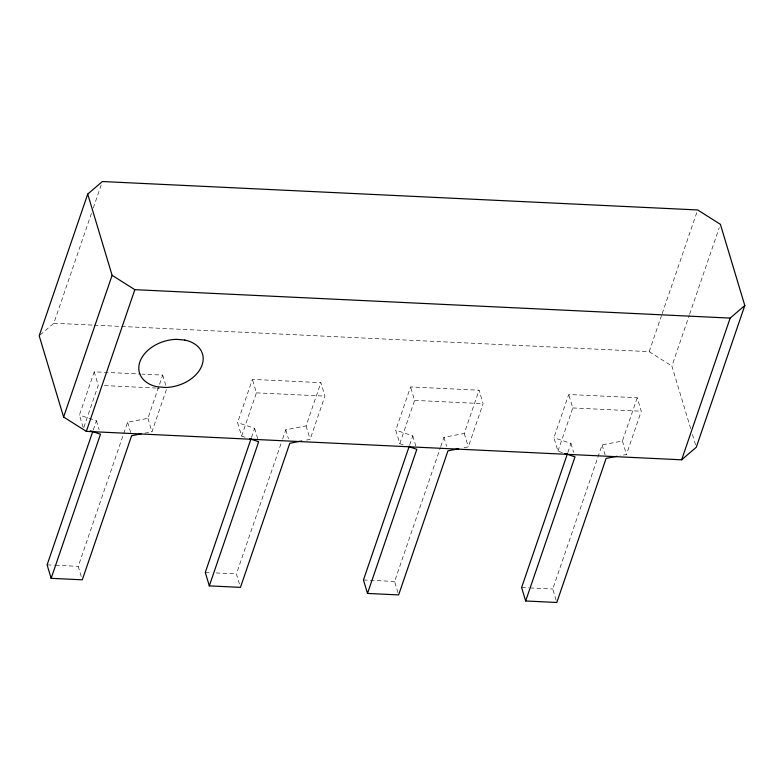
<?xml version="1.0" encoding="UTF-8"?>
<svg xmlns="http://www.w3.org/2000/svg" width="784" height="784" viewBox="0 0 784 784"><rect width="100%" height="100%" fill="white"/><g stroke="black" fill="none" stroke-linecap="round" stroke-linejoin="round"><path stroke-width="0.59" stroke-dasharray="3.92 2.94" d="M40.111 335.013L53.841 323.233L91.708 212.631M93.286 208.025L101.175 184.975M83.114 427.398L79.409 415.059L94.217 371.822L140.699 374.046M83.849 427.378L98.255 385.287L94.217 371.822M93.286 429.975L96.452 420.753L79.409 415.059M81.271 576.446L78.243 566.352L127.586 422.243L147.911 418.333L162.709 375.095L141.914 374.105M144.775 433.17L151.949 431.788L166.757 388.56M245.029 437.217L241.629 436.071L237.581 422.615L252.379 379.378L320.881 382.651L324.929 396.106L310.121 439.344L306.534 440.04M241.629 436.071L256.427 392.843L252.379 379.378M251.458 437.531L254.614 428.309L237.581 422.615M239.443 584.002L236.415 573.908L282.201 440.167M282.593 439.02L285.758 429.799L306.083 425.879L320.881 382.651M403.201 444.763L399.801 443.626L395.753 430.161L410.551 386.933L479.053 390.207L483.101 403.662L468.293 446.9L463.511 447.821M399.801 443.626L414.599 400.389L410.551 386.933M409.63 445.087L412.786 435.865L395.753 430.161M397.958 592.675L394.587 581.463L440.373 447.723M440.765 446.576L443.93 437.345L464.255 433.434L479.053 390.207M562.51 452.701L557.963 451.182L553.925 437.717L568.723 394.489L637.225 397.753L641.273 411.218L626.465 454.455L620.487 455.602M557.963 451.182L572.771 407.945L568.723 394.489M567.802 452.642L570.958 443.411L553.925 437.717M556.121 600.23L552.759 589.019L602.092 444.9L622.418 440.99L637.225 397.753M94.178 325.164L649.162 351.663L661.784 314.796M662.176 313.649L697.672 209.955M690.704 428.672L671.888 366.02L689.244 315.325M689.636 314.178L719.222 227.762M53.841 323.233L92.953 325.105M104.37 385.581L155.751 388.031M156.967 388.09L159.417 388.207M256.427 392.843L324.929 396.106M414.599 400.389L483.101 403.662M572.771 407.945L641.273 411.218M47.109 564.862L54.292 565.205M55.488 565.264L78.243 566.352M205.281 572.418L211.268 572.702M216.051 572.937L236.415 573.908M363.453 579.974L394.587 581.463M521.615 587.53L528.808 587.873M530.004 587.931L552.759 589.019M649.162 351.663L671.888 366.02M692.448 434.473L696.28 447.243M622.418 440.99L626.465 454.455M602.092 444.9L605.13 454.994M570.958 443.411L573.653 452.388M464.255 433.434L468.293 446.9M443.93 437.345L446.625 446.321M412.786 435.865L415.824 445.959M306.083 425.879L310.121 439.344M285.758 429.799L288.453 438.766M254.614 428.309L258.328 440.647M162.709 375.095L166.081 386.316M147.911 418.333L151.949 431.788M127.586 422.243L131.291 434.581M96.452 420.753L99.147 429.73"/><path stroke-width="1.18" d="M87.72 194.089L39.2 335.807L63.602 417.019L86.328 431.376L681.649 459.806L696.28 447.243L744.8 305.525L720.398 224.312L697.672 209.955L102.351 181.525L87.72 194.089L112.112 275.311L63.602 417.019M86.328 431.376L134.838 289.668L730.159 318.098L744.8 305.525M92.894 431.131L47.109 564.862L51.146 578.327L82.291 579.817L131.624 435.698L141.189 433.866M51.146 578.327L100.489 434.218L90.268 430.798M251.066 438.687L205.281 572.418L209.318 585.883L240.453 587.373L289.796 443.254L301.752 440.951M209.318 585.883L258.661 441.764L249.577 438.726M409.238 446.233L363.453 579.974L367.49 593.439L398.625 594.919L447.968 450.81L458.728 448.742M367.49 593.439L416.833 449.32L408.885 446.664M567.41 453.789L521.615 587.53L525.662 600.985L556.797 602.475L606.14 458.366L616.9 456.298M525.662 600.985L575.005 456.876L564.784 453.456M681.649 459.806L730.159 318.098M112.112 275.311L134.838 289.668M184.769 340.07L176.772 339.345A32.899 23.099 -16.7 0 0 140.336 360.64A32.899 23.099 -16.7 0 0 157.202 386.747L165.199 387.472A32.899 23.099 -16.7 0 0 201.645 366.167A32.899 23.099 -16.7 0 0 184.769 340.07"/></g></svg>
